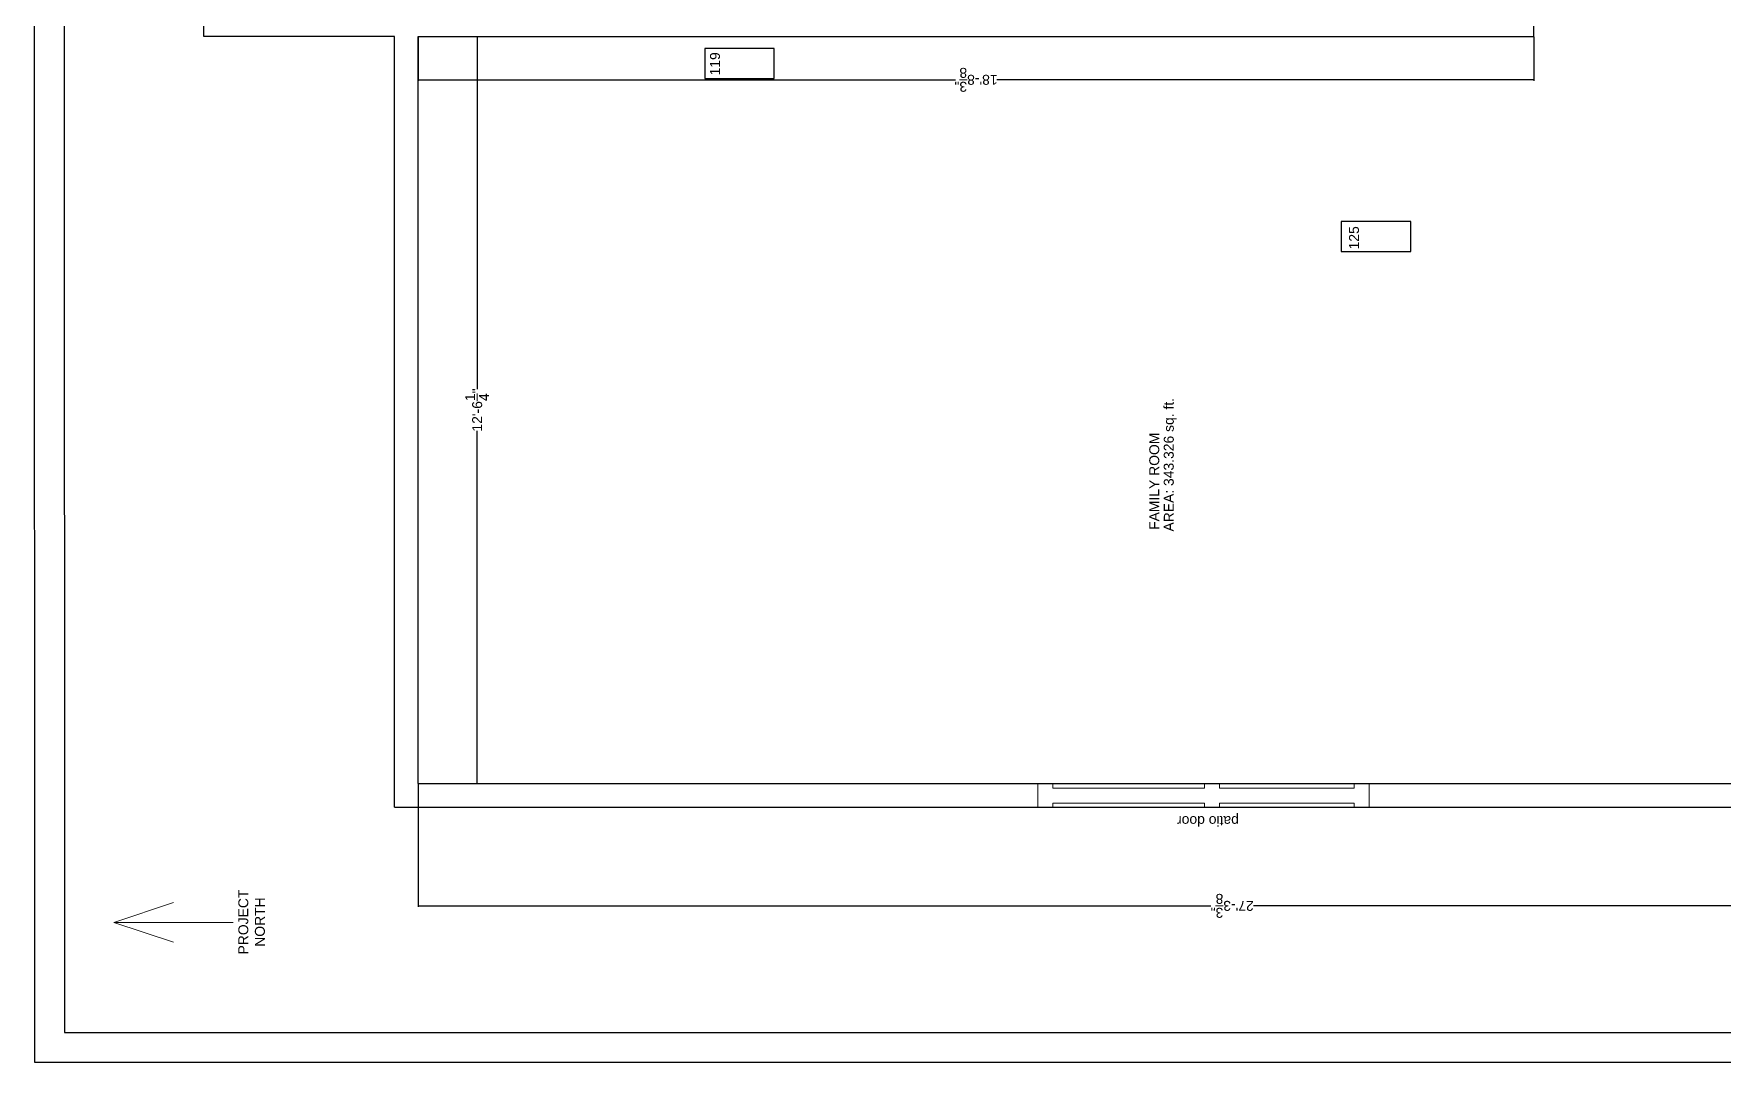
# Model space of a CAD drawing. Header units: inches. Extents: x -601 to 0, y 0 to 495.
# Drawn here: x -600.5 to -260.8, y 0 to 206.9 of the extents above; entities that cross this region are included whole.
import ezdxf

# ---------------------------------------------------------------- set-up
doc = ezdxf.new("R2010")
doc.units = ezdxf.units.IN
doc.header["$MEASUREMENT"] = 0
doc.layers.get('0').update_dxf_attribs({"color": 1, "lineweight": 9})
for name, color, linetype, lineweight in [('00-page-edge', 7, 'Continuous', 9), ('A101-Dimensions', 7, 'Continuous', 9), ('A101-Floorplan-1st-floor', 7, 'Continuous', 9), ('A101-Text', 7, 'Continuous', 9)]:
    doc.layers.add(name, color=color, linetype=linetype, lineweight=lineweight)
doc.styles.get("Standard").update_dxf_attribs({"font": 'Arial.ttf', "height": 2})
doc.dimstyles.get("Standard").update_dxf_attribs({"dimtxt": 0.18, "dimasz": 0.1175, "dimexe": 0.18, "dimexo": 0.0625, "dimgap": 0.09, "dimtad": 0, "dimtoh": 1, "dimdec": 3, "dimzin": 0, "dimdsep": 46, "dimlunit": 4, "dimtxsty": 'Standard', "dimblk": 'ARCHTICK', "dimblk1": 'ARCHTICK', "dimblk2": 'ARCHTICK', "dimcen": 0.09, "dimadec": 1, "dimazin": 0, "dimtfac": 1, "dimtdec": 3, "dimtofl": 0, "dimtmove": 0, "dimatfit": 3, "dimfxl": 1, "dimtolj": 1, "dimtzin": 0, "dimarcsym": 0})

# ---------------------------------------------------------------- blocks, each defined once
blk = doc.blocks.new('L1-family-room-patio-doors')
at = {"layer": 'A101-Floorplan-1st-floor'}
for p, q in [((0, 66.63), (-4.75, 66.63)), ((-0.07, 66.63), (-0.07, 63.63)), ((-3.93, 63.63), (-4.75, 63.63)), ((-3.93, 33.13), (-3.93, 63.63)), ((-0.93, 33.13), (-0.93, 63.63)), ((0, 63.63), (-0.93, 63.63)), ((-4.75, 33.13), (-3.93, 33.13)), ((-0.93, 33.13), (0, 33.13)), ((-0.07, 33.13), (-0.07, 30.13)), ((-4.75, 30.13), (-3.93, 30.13)), ((-3.93, 3), (-3.93, 30.13)), ((-0.93, 3), (-0.93, 30.13)), ((-0.93, 30.13), (0, 30.13)), ((-4.75, 3), (-3.93, 3)), ((-4.75, 0), (0, 0)), ((-0.93, 3), (0, 3)), ((-0.07, 3), (-0.07, 0))]:
    blk.add_line(p, q, dxfattribs=at)
at = {"layer": 'A101-Floorplan-1st-floor', "lineweight": 30}
for p, q in [((-4.75, 66.63), (-4.75, 63.63)), ((-4.75, 33.13), (-4.75, 30.13)), ((-4.75, 3), (-4.75, 0))]:
    blk.add_line(p, q, dxfattribs=at)
blk = doc.blocks.new('_ArchTick')
at = {"color": 0, "linetype": 'ByBlock', "lineweight": 30, "const_width": 0.15}
blk.add_lwpolyline([(-0.5, -0.5), (0.5, 0.5)], dxfattribs=at)
blk = doc.blocks.new('*D181')
at = {"layer": 'A101-Dimensions', "color": 0, "lineweight": -2, "transparency": 16777216}
for p, q in [((-523.24, 55.97), (-523.24, 31.27)), ((-195.83, 55.97), (-195.83, 31.27)), ((-523.24, 31.45), (-363.8, 31.45)), ((-195.83, 31.45), (-355.27, 31.45))]:
    blk.add_line(p, q, dxfattribs=at)
at = {"layer": 'A101-Dimensions', "color": 0, "lineweight": -2, "transparency": 16777216, "xscale": 0.1175, "yscale": 0.1175, "zscale": 0.1175, "rotation": 180}
blk.add_blockref('_ArchTick', (-523.24, 31.45), dxfattribs=at)
at = {"layer": 'A101-Dimensions', "color": 0, "lineweight": -2, "transparency": 16777216, "xscale": 0.1175, "yscale": 0.1175, "zscale": 0.1175}
blk.add_blockref('_ArchTick', (-195.83, 31.45), dxfattribs=at)
at = {"layer": 'A101-Dimensions', "color": 0, "lineweight": 5, "transparency": 16777216, "insert": (-359.53, 31.45), "char_height": 2, "attachment_point": 5, "rotation": 180}
blk.add_mtext('\\A1;27\'-3{\\H1x;\\S3/8;}"', dxfattribs=at)
blk = doc.blocks.new('*D182')
at = {"layer": 'A101-Dimensions', "color": 0, "lineweight": -2, "transparency": 16777216}
for p, q in [((-523.18, 206.32), (-511.19, 206.32)), ((-511.37, 206.32), (-511.37, 135.37)), ((-511.37, 56.04), (-511.37, 126.99)), ((-523.18, 56.04), (-511.19, 56.04))]:
    blk.add_line(p, q, dxfattribs=at)
at = {"layer": 'A101-Dimensions', "color": 0, "lineweight": -2, "transparency": 16777216, "xscale": 0.1175, "yscale": 0.1175, "zscale": 0.1175}
for p, rotation in [((-511.37, 206.32), 90), ((-511.37, 56.04), 270)]:
    blk.add_blockref('_ArchTick', p, dxfattribs=dict(at, rotation=rotation))
at = {"layer": 'A101-Dimensions', "color": 0, "lineweight": 5, "transparency": 16777216, "insert": (-511.37, 131.18), "char_height": 2, "attachment_point": 5, "rotation": 90}
blk.add_mtext('\\A1;12\'-6{\\H1x;\\S1/4;}"', dxfattribs=at)
blk = doc.blocks.new('*D183')
at = {"layer": 'A101-Dimensions', "color": 0, "lineweight": -2, "transparency": 16777216}
for p, q in [((-523.24, 206.26), (-523.24, 197.41)), ((-298.86, 206.26), (-298.86, 197.41)), ((-523.24, 197.59), (-415.2, 197.59)), ((-298.86, 197.59), (-406.89, 197.59))]:
    blk.add_line(p, q, dxfattribs=at)
at = {"layer": 'A101-Dimensions', "color": 0, "lineweight": -2, "transparency": 16777216, "xscale": 0.1175, "yscale": 0.1175, "zscale": 0.1175, "rotation": 180}
blk.add_blockref('_ArchTick', (-523.24, 197.59), dxfattribs=at)
at = {"layer": 'A101-Dimensions', "color": 0, "lineweight": -2, "transparency": 16777216, "xscale": 0.1175, "yscale": 0.1175, "zscale": 0.1175}
blk.add_blockref('_ArchTick', (-298.86, 197.59), dxfattribs=at)
at = {"layer": 'A101-Dimensions', "color": 0, "lineweight": 5, "transparency": 16777216, "insert": (-411.05, 197.59), "char_height": 2, "attachment_point": 5, "rotation": 180}
blk.add_mtext('\\A1;18\'-8{\\H1x;\\S3/8;}"', dxfattribs=at)
blk = doc.blocks.new('L1-ceiling-register-119')
at = {"layer": 'A101-Floorplan-1st-floor', "lineweight": 30}
for p, q in [((-6, 0, -95.12), (-6, -14, -95.12)), ((0, 0, -95.12), (-6, 0, -95.12)), ((0, -14, -95.12), (0, 0, -95.12)), ((-6, -14, -95.12), (0, -14, -95.12))]:
    blk.add_line(p, q, dxfattribs=at)
blk = doc.blocks.new('north-arrow')
at = {"layer": '00-page-edge', "lineweight": 5}
for points in [[(-3.99, -12), (0, 0), (4, -12)], [(0, 0), (0, -12), (0, -24)]]:
    blk.add_lwpolyline(points, dxfattribs=at)

msp = doc.modelspace()

# ---------------------------------------------------------------- linework, layer by layer
at = {"layer": '00-page-edge', "lineweight": -3}
for p, q in [((-600.528, 495.1368), (-600.3608, 0)), ((-594.526, 489.1368), (-594.365, 6)), ((-594.365, 6), (-62.2738, 6)), ((-600.3608, 0), (0, 0))]:
    msp.add_line(p, q, dxfattribs=at)
at = {"layer": 'A101-Floorplan-1st-floor', "lineweight": -3}
for p, q in [((-566.3005, 206.3187), (-566.3005, 459.7508)), ((-298.856, 206.3187), (-298.856, 349.8187)), ((-527.988, 206.3187), (-566.3005, 206.3187)), ((-527.988, 51.2875), (-527.988, 206.3187)), ((-523.238, 56.0375), (-523.238, 206.3187)), ((-523.238, 206.3187), (-298.856, 206.3187)), ((-523.238, 56.0375), (-195.8317, 56.0375)), ((-527.988, 51.2875), (-86.177, 51.2875))]:
    msp.add_line(p, q, dxfattribs=at)
at = {"layer": 'A101-Floorplan-1st-floor', "lineweight": 5}
msp.add_line((-298.856, 206.3187), (-300.231, 206.3187), dxfattribs=at)

# ---------------------------------------------------------------- block references
at = {"layer": '00-page-edge', "lineweight": 5, "rotation": 89.99999999999999}
msp.add_blockref('north-arrow', (-584.4419, 28.1228), dxfattribs=at)
at = {"layer": 'A101-Floorplan-1st-floor', "lineweight": 5, "rotation": 89.99999999999999}
for p in [(-465.613, 203.8858, 95.125), (-337.613, 169.0945, 95.125)]:
    msp.add_blockref('L1-ceiling-register-119', p, dxfattribs=at)
at = {"layer": 'A101-Floorplan-1st-floor', "lineweight": -3, "rotation": 89.99999999999999}
msp.add_blockref('L1-family-room-patio-doors', (-331.9829, 56.0375), dxfattribs=at)

# ---------------------------------------------------------------- texts
at = {"layer": '00-page-edge', "lineweight": 5, "insert": (-556.7165, 28.1902), "char_height": 2, "width": 33.772132, "attachment_point": 5, "rotation": 90}
msp.add_mtext('PROJECT\\PNORTH', dxfattribs=at)
at = {"layer": 'A101-Floorplan-1st-floor', "lineweight": 5}
for s, rotation, p in [('119', 90, (-462.5483, 198.4736)), ('125', 90, (-334.0433, 163.4832)), ('patio door', 180, (-358.1903, 49.4938))]:
    msp.add_text(s, height=2, rotation=rotation, dxfattribs=at).set_placement(p)
at = {"layer": 'A101-Text', "lineweight": 5}
for s, p in [('AREA: 343.326 sq. ft.', (-371.2875, 106.7378)), ('FAMILY ROOM', (-374.2092, 107.0675))]:
    msp.add_text(s, height=2, rotation=90, dxfattribs=at).set_placement(p)

# ---------------------------------------------------------------- dimensions: what is measured, and where the dimension line sits
at = {"layer": 'A101-Dimensions', "lineweight": 5}
for base, p1, p2, angle, picture, middle in [((-298.856, 197.5941), (-523.238, 206.3187), (-298.856, 206.3187), 180, '*D183', (-411.047, 197.5941)), ((-511.3691, 206.3187), (-523.238, 56.0375), (-523.238, 206.3187), 90, '*D182', (-511.3691, 131.1781)), ((-195.8317, 31.4504), (-523.238, 56.0375), (-195.8317, 56.0375), 180, '*D181', (-359.5349, 31.4504))]:
    dim = msp.add_linear_dim(base=base, p1=p1, p2=p2, angle=angle, dimstyle='Standard', dxfattribs=at)
    dim.commit()
    dim.dimension.update_dxf_attribs({"geometry": picture, "text_midpoint": middle})

doc.saveas('drawing.dxf')
